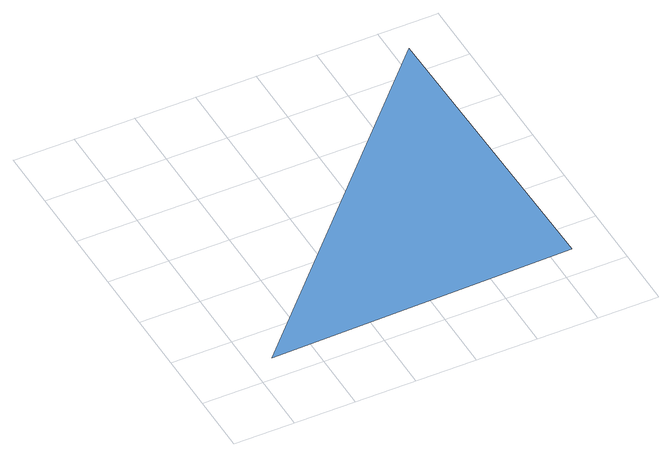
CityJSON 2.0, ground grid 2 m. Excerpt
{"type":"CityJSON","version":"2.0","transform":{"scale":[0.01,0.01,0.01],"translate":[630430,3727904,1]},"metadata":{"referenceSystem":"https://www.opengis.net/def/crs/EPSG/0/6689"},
"CityObjects":{
"waterbody1":{"type":"WaterBody","attributes":{"name":"福岡県津波浸水想定図","class":"1140","function":"2","WaterBodyTsunamiRiskAttribute.description":"1","WaterBodyTsunamiRiskAttribute.rank":"2"},"geometry":[{"type":"MultiSurface","lod":"1","boundaries":[[[0,1,2]]]}]}
},
"vertices":[
[1052,1103,77],[72,84,77],[1071,104,77]
]}
